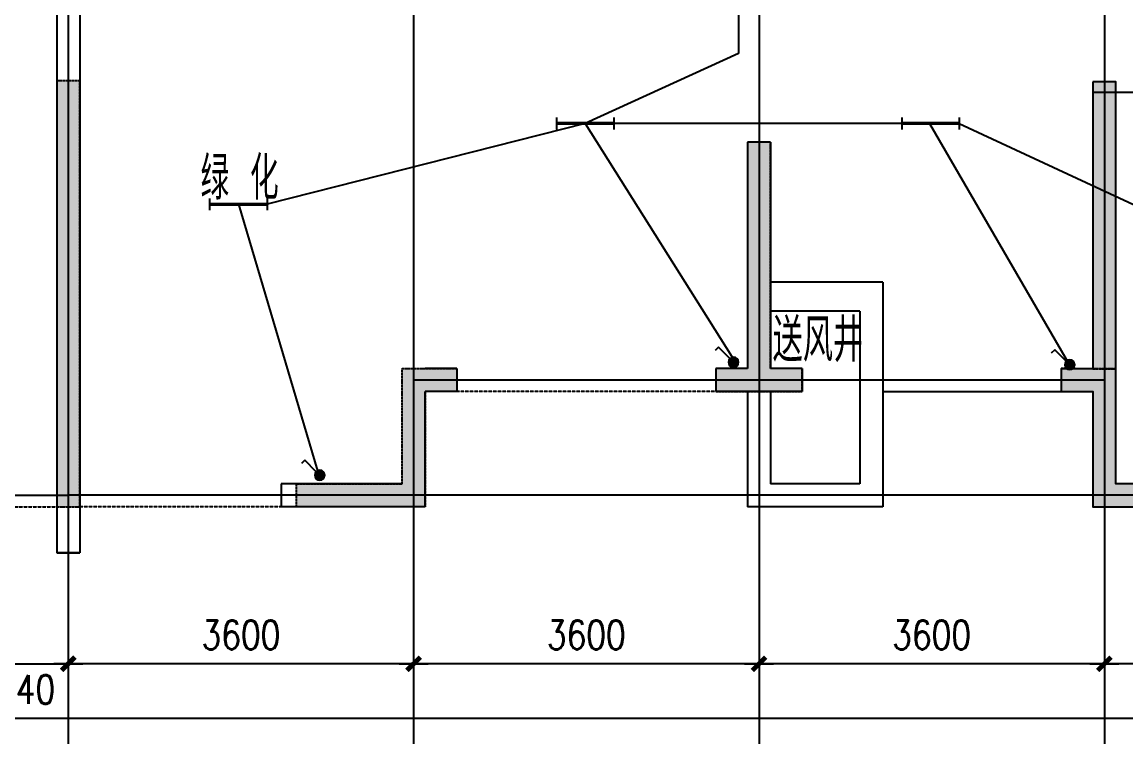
# Model space of a CAD drawing. Extents: x -170759 to 304867, y -311201 to 112352.
# Drawn here: x -65730 to -54223, y -205998 to -198544 of the extents above; entities that cross this region are included whole.
import ezdxf

# ---------------------------------------------------------------- set-up
doc = ezdxf.new("R2010")
doc.units = 0
for name, pattern in [('ACAD_ISO04W100', [30.5, 24, -3, 0.5, -3]), ('DASH', [0.35, 0.25, -0.1]), ('DOTE', [2.42, 2, -0.2, 0.02, -0.2])]:
    doc.linetypes.add(name, pattern=pattern)
doc.layers.get('0').update_dxf_attribs({"linetype": 'CONTINUOUS'})
doc.layers.get('DEFPOINTS').update_dxf_attribs({"linetype": 'CONTINUOUS'})
for name, color, linetype in [('AXIS', 3, 'CONTINUOUS'), ('DOOR', 2, 'CONTINUOUS'), ('DOTE', 251, 'CONTINUOUS'), ('EQUIP', 3, 'CONTINUOUS'), ('TEX', 7, 'CONTINUOUS'), ('TXT', 3, 'CONTINUOUS'), ('WALL', 7, 'CONTINUOUS'), ('WIRE', 1, 'CONTINUOUS'), ('ZXX', 2, 'ACAD_ISO04W100'), ('柱子', 170, 'CONTINUOUS')]:
    doc.layers.add(name, color=color, linetype=linetype)
doc.styles.add('DIM_FONT', font='SIMPLEX.shx', dxfattribs={"width": 0.8})
doc.styles.add('HZTXT', font='txt.shx', dxfattribs={"width": 0.8, "bigfont": 'hztxt.shx'})
doc.styles.add('HZXXX', font='romans', dxfattribs={"width": 0.7, "bigfont": 'hzs'})
doc.dimstyles.new('AXIS', dxfattribs={"dimtxt": 300, "dimasz": 1, "dimexe": 250, "dimexo": 300, "dimgap": 150, "dimtad": 1, "dimdec": 0, "dimdsep": 46, "dimtxsty": 'DIM_FONT', "dimblk": '_DIMX', "dimblk1": '_DIMX', "dimblk2": '_DIMX', "dimcen": 2.5, "dimse1": 1, "dimse2": 1, "dimclrd": 3, "dimclre": 3, "dimclrt": 7, "dimadec": 0, "dimazin": 0, "dimtfac": 1, "dimtdec": 0, "dimtix": 1, "dimtmove": 2, "dimatfit": 3, "dimldrblk": '_DIMX', "dimfxl": 0, "dimtolj": 1, "dimtzin": 0, "dimarcsym": 0})

# ---------------------------------------------------------------- blocks, each defined once
blk = doc.blocks.new('_DIMX')
blk.add_line((-150, 0), (150, 0))
at = {"const_width": 50}
blk.add_lwpolyline([(-70, -70), (70, 70)], dxfattribs=at)
blk = doc.blocks.new('*D629')
at = {"layer": 'AXIS', "color": 3, "lineweight": -2}
blk.add_line((-58049, -205235), (-61647, -205235), dxfattribs=at)
at = {"layer": 'DEFPOINTS', "color": 0}
for p in [(-61648, -203746), (-58048, -203746), (-61648, -205235)]:
    blk.add_point(p, dxfattribs=at)
at = {"layer": 'AXIS', "color": 3, "lineweight": -2, "rotation": 180}
blk.add_blockref('_DIMX', (-61648, -205235), dxfattribs=at)
at = {"layer": 'AXIS', "color": 3, "lineweight": -2}
blk.add_blockref('_DIMX', (-58048, -205235), dxfattribs=at)
at = {"layer": 'AXIS', "color": 7, "insert": (-59848, -204935), "char_height": 300, "attachment_point": 5, "style": 'DIM_FONT'}
blk.add_mtext('\\A1;3600', dxfattribs=at)
blk = doc.blocks.new('*D630')
at = {"layer": 'AXIS', "color": 3, "lineweight": -2}
blk.add_line((-54449, -205235), (-58047, -205235), dxfattribs=at)
at = {"layer": 'DEFPOINTS', "color": 0}
for p in [(-58048, -203746), (-54448, -203746), (-58048, -205235)]:
    blk.add_point(p, dxfattribs=at)
at = {"layer": 'AXIS', "color": 3, "lineweight": -2, "rotation": 180}
blk.add_blockref('_DIMX', (-58048, -205235), dxfattribs=at)
at = {"layer": 'AXIS', "color": 3, "lineweight": -2}
blk.add_blockref('_DIMX', (-54448, -205235), dxfattribs=at)
at = {"layer": 'AXIS', "color": 7, "insert": (-56248, -204935), "char_height": 300, "attachment_point": 5, "style": 'DIM_FONT'}
blk.add_mtext('\\A1;3600', dxfattribs=at)
blk = doc.blocks.new('*D633')
at = {"layer": 'AXIS', "color": 3, "lineweight": -2}
blk.add_line((-61649, -205235), (-65247, -205235), dxfattribs=at)
at = {"layer": 'DEFPOINTS', "color": 0}
for p in [(-65248, -203746), (-61648, -203746), (-65248, -205235)]:
    blk.add_point(p, dxfattribs=at)
at = {"layer": 'AXIS', "color": 3, "lineweight": -2, "rotation": 180}
blk.add_blockref('_DIMX', (-65248, -205235), dxfattribs=at)
at = {"layer": 'AXIS', "color": 3, "lineweight": -2}
blk.add_blockref('_DIMX', (-61648, -205235), dxfattribs=at)
at = {"layer": 'AXIS', "color": 7, "insert": (-63448, -204935), "char_height": 300, "attachment_point": 5, "style": 'DIM_FONT'}
blk.add_mtext('\\A1;3600', dxfattribs=at)
blk = doc.blocks.new('_LINKPT1')
blk.add_line((0, 0), (0, 0))
blk = doc.blocks.new('M_X2')
for p, q in [((0.147, 0.356), (0.625, 0.833)), ((0.625, 0.833), (0.766, 0.692))]:
    blk.add_line(p, q)
blk.add_circle((0, 0.208), 0.208)
for points in [[(-0.18, 0.313), (0.18, 0.313), (-0.208, 0.208), (0.208, 0.208)], [(-0.18, 0.104), (0.18, 0.104), (-0.208, 0.208), (0.208, 0.208)], [(-0.104, 0.389), (0.104, 0.389), (-0.18, 0.313), (0.18, 0.313)], [(-0.104, 0.028), (0.104, 0.028), (-0.18, 0.104), (0.18, 0.104)], [(0, 0.417), (0, 0.417), (-0.104, 0.389), (0.104, 0.389)], [(0, 0), (0, 0), (-0.104, 0.028), (0.104, 0.028)]]:
    blk.add_solid(points)
for p in [(-0.208, 0.208), (0, 0.417), (0.208, 0.208), (0, 0)]:
    blk.add_blockref('_LINKPT1', p)
at = {"width": 0.8, "flags": 9}
blk.add_attdef('A', (0, 0), '', height=0.00002, dxfattribs=at)
blk = doc.blocks.new('M_Y4YTM')
for p, q in [((-1.2, 0.25), (-1.2, -0.25)), ((-1.2, 0), (1.2, 0)), ((1.2, 0.25), (1.2, -0.25))]:
    blk.add_line(p, q)
at = {"const_width": 0.14}
blk.add_lwpolyline([(-1.2, 0), (1.2, 0)], dxfattribs=at)
at = {"xscale": 0.002, "yscale": 0.002, "zscale": 0.002}
for p in [(-1.2, 0), (0, 0), (1.2, 0)]:
    blk.add_blockref('_LINKPT1', p, dxfattribs=at)
at = {"width": 0.8, "flags": 9}
blk.add_attdef('A', (0, 0), '', height=0.00002, dxfattribs=at)
blk = doc.blocks.new('*D636')
at = {"layer": 'AXIS', "color": 3, "lineweight": -2}
blk.add_line((-50549, -205235), (-54447, -205235), dxfattribs=at)
at = {"layer": 'DEFPOINTS', "color": 0}
for p in [(-54448, -203746), (-50548, -203746), (-54448, -205235)]:
    blk.add_point(p, dxfattribs=at)
at = {"layer": 'AXIS', "color": 3, "lineweight": -2, "rotation": 180}
blk.add_blockref('_DIMX', (-54448, -205235), dxfattribs=at)
at = {"layer": 'AXIS', "color": 3, "lineweight": -2}
blk.add_blockref('_DIMX', (-50548, -205235), dxfattribs=at)
at = {"layer": 'AXIS', "color": 7, "insert": (-52498, -204935), "char_height": 300, "attachment_point": 5, "style": 'DIM_FONT'}
blk.add_mtext('\\A1;3900', dxfattribs=at)

msp = doc.modelspace()

# ---------------------------------------------------------------- hatches: boundary and pattern name
at = {"layer": 'ZXX'}
h = msp.add_hatch(color=256, dxfattribs=at)
h.paths.add_polyline_path([(-65247.73424, -199277.41643), (-65127.73424, -199277.41643), (-65127.73424, -199157.41643), (-65367.73424, -199157.41643), (-65367.73424, -199277.41643)])
h.paths.add_polyline_path([(-65367.73424, -203477.41643), (-65247.73424, -203477.41643), (-65127.73424, -203477.41643), (-65127.73424, -199277.41643), (-65247.73424, -199277.41643), (-65367.73424, -199277.41643)])
h.paths.add_polyline_path([(-65127.73424, -203597.41643), (-65127.73424, -203477.41643), (-65247.73424, -203477.41643), (-65367.73424, -203477.41643), (-65367.73424, -203597.41643)])
msp.add_hatch(color=256, dxfattribs=at).paths.add_polyline_path([(-54567.73424, -199165.59514), (-54327.73424, -199165.59514), (-54327.73424, -202158.99841), (-54567.73424, -202158.33232)])
h = msp.add_hatch(color=256, dxfattribs=at)
h.paths.add_polyline_path([(-58047.73424, -199797.41643), (-57927.73424, -199797.41643), (-57927.73424, -202157.41643), (-57597.73424, -202157.41643), (-57597.73424, -202277.41643), (-58047.73424, -202277.41643)])
h.paths.add_polyline_path([(-58167.73424, -199797.41643), (-58047.73424, -199797.41643), (-58047.73424, -202277.41643), (-58497.73424, -202277.41643), (-58497.73424, -202157.41643), (-58167.73424, -202157.41643)])
h.paths.add_polyline_path([(-58497.73424, -202277.41643), (-58047.73424, -202277.41643), (-58047.73424, -202397.41643), (-58497.73424, -202397.41643)])
h.paths.add_polyline_path([(-58047.73424, -202277.41643), (-57597.73424, -202277.41643), (-57597.73424, -202397.41643), (-58047.73424, -202397.41643)])
h = msp.add_hatch(color=256, dxfattribs=at)
h.paths.add_polyline_path([(-61647.73424, -202157.41643), (-61197.73424, -202157.41643), (-61197.73424, -202277.41643), (-61647.73424, -202277.41643)])
h.paths.add_polyline_path([(-61647.73424, -202277.41643), (-61197.73424, -202277.41643), (-61197.73424, -202397.41643), (-61527.73424, -202397.41643), (-61527.73424, -203477.41643), (-61647.73424, -203477.41643)])
h.paths.add_polyline_path([(-61767.73424, -202157.41643), (-61647.73424, -202157.41643), (-61647.73424, -203477.41643), (-62867.73424, -203477.41643), (-62867.73424, -203357.41643), (-61767.73424, -203357.41643)])
h.paths.add_polyline_path([(-62867.73424, -203477.41643), (-61647.73424, -203477.41643), (-61647.73424, -203597.41643), (-62867.73424, -203597.41643)])
h.paths.add_polyline_path([(-61647.73424, -203477.41643), (-61527.73424, -203477.41643), (-61527.73424, -203597.41643), (-61647.73424, -203597.41643)])
h = msp.add_hatch(color=256, dxfattribs=at)
h.paths.add_polyline_path([(-54897.73424, -202277.41643), (-54447.73424, -202277.41643), (-54447.73424, -203477.41643), (-54567.73424, -203477.41643), (-54567.73424, -202397.41643), (-54897.73424, -202397.41643)])
h.paths.add_polyline_path([(-54897.73424, -202157.41643), (-54447.73424, -202158.66536), (-54447.73424, -202277.41643), (-54897.73424, -202277.41643)])
h.paths.add_polyline_path([(-54447.73424, -202158.66536), (-54327.73424, -202158.99841), (-54327.73424, -203357.41643), (-53547.73424, -203357.41643), (-53547.73424, -203477.41643), (-54447.73424, -203477.41643)])
h.paths.add_polyline_path([(-54567.73424, -203477.41643), (-54547.73424, -203477.41643), (-54447.73424, -203477.41643), (-54447.73424, -203597.41643), (-54567.73424, -203597.41643)])
h.paths.add_polyline_path([(-54447.73424, -203477.41643), (-53547.73424, -203477.41643), (-53547.73424, -203597.41643), (-54447.73424, -203597.41643)])

# ---------------------------------------------------------------- linework, layer by layer
at = {"layer": 'DOOR'}
for p, q in [((-56757.73424, -201257.41643), (-57927.73424, -201257.41643)), ((-56757.73424, -201257.41643), (-56757.73424, -203597.41643)), ((-56997.73424, -201557.41643), (-57927.73424, -201557.41643)), ((-56997.73424, -201557.41643), (-56997.73424, -203357.41643)), ((-58167.73424, -202397.41643), (-58167.73424, -203597.41643)), ((-57927.73424, -202397.41643), (-57927.73424, -203357.41643)), ((-56757.73424, -202397.41643), (-54897.73424, -202397.41643)), ((-56997.73424, -203357.41643), (-57927.73424, -203357.41643)), ((-56757.73424, -203597.41643), (-58167.73424, -203597.41643))]:
    msp.add_line(p, q, dxfattribs=at)
at = {"layer": 'DOOR', "linetype": 'DASH'}
for p, q in [((-58497.73424, -202397.41643), (-61197.73424, -202397.41643)), ((-67467.73424, -203597.41643), (-65367.73424, -203597.41643)), ((-63027.73424, -203597.41643), (-65127.73424, -203597.41643))]:
    msp.add_line(p, q, dxfattribs=at)
at = {"layer": 'DOTE', "linetype": 'DOTE', "ltscale": 0.5}
for p, q in [((-65247.73424, -186636.33343), (-65247.73424, -206265.59626)), ((-65247.73424, -193157.41643), (-65247.73424, -203382.32662)), ((-58047.73424, -194957.41643), (-58047.73424, -206265.59626)), ((-61647.73424, -197357.41643), (-61647.73424, -206265.59626)), ((-54447.73424, -197477.41643), (-54447.73424, -206265.59626)), ((-45788.18925, -199277.41643), (-54567.73424, -199277.41643)), ((-54447.73424, -202277.41643), (-61647.73424, -202277.41643)), ((-84707.27924, -203477.41643), (-65247.73424, -203477.41643)), ((-45788.18925, -203477.41643), (-65247.73424, -203477.41643))]:
    msp.add_line(p, q, dxfattribs=at)
at = {"layer": 'WALL'}
for p, q in [((-65367.73424, -193957.41643), (-65367.73424, -204077.41643)), ((-65127.73424, -197597.41643), (-65127.73424, -204077.41643)), ((-57927.73424, -199797.41643), (-58167.73424, -199797.41643)), ((-58167.73424, -199797.41643), (-58167.73424, -202157.41643)), ((-57927.73424, -199797.41643), (-57927.73424, -202157.41643)), ((-61197.73424, -202157.41643), (-61527.73424, -202157.41643)), ((-61197.73424, -202157.41643), (-61197.73424, -202397.41643)), ((-58497.73424, -202157.41643), (-58497.73424, -202397.41643)), ((-58167.73424, -202157.41643), (-58497.73424, -202157.41643)), ((-57597.73424, -202157.41643), (-57927.73424, -202157.41643)), ((-57597.73424, -202157.41643), (-57597.73424, -202397.41643)), ((-61527.73424, -203597.41643), (-61527.73424, -202397.41643)), ((-61197.73424, -202397.41643), (-61527.73424, -202397.41643)), ((-57597.73424, -202397.41643), (-58497.73424, -202397.41643)), ((-61767.73424, -203357.41643), (-63027.73424, -203357.41643)), ((-63027.73424, -203357.41643), (-63027.73424, -203597.41643)), ((-63027.73424, -203377.41643), (-63027.73424, -203597.41643)), ((-61527.73424, -203597.41643), (-63027.73424, -203597.41643)), ((-65127.73424, -204077.41643), (-65367.73424, -204077.41643)), ((-65367.73424, -204077.41643), (-65127.73424, -204077.41643)), ((-65127.73424, -204077.41643), (-65367.73424, -204077.41643)), ((-65367.73424, -204077.41643), (-65127.73424, -204077.41643))]:
    msp.add_line(p, q, dxfattribs=at)
msp.add_lwpolyline([(-54567.73424, -199165.59514), (-54567.73424, -202158.33232), (-54897.73424, -202158.33232), (-54897.73424, -202397.41643), (-54567.73424, -202397.41643), (-54567.73424, -203597.41643), (-53547.73424, -203597.41643), (-53547.73424, -203357.41643), (-54327.73424, -203357.41643), (-54327.73424, -199165.59514)], close=True, dxfattribs=at)
at = {"layer": 'WIRE'}
for p, q in [((-58262.34197, -196207.46868), (-58262.34197, -198871.02022)), ((-58262.34197, -198871.02022), (-59860.07571, -199600.39886)), ((-59860.07571, -199600.39886), (-63175.20392, -200444.19599)), ((-59860.07571, -199600.39886), (-58273.18725, -202123.16202)), ((-56559.42571, -199600.39886), (-59560.07571, -199600.39886)), ((-56268.65478, -199600.39886), (-54795.90409, -202142.19768)), ((-55959.42571, -199600.39886), (-52472.33474, -201223.45161)), ((-63475.20392, -200444.19599), (-62650.57989, -203222.43369))]:
    msp.add_line(p, q, dxfattribs=at)
at = {"layer": 'ZXX'}
for points in [[(-65367.73424, -203597.41643), (-65127.73424, -203597.41643), (-65127.73424, -199157.41643), (-65367.73424, -199157.41643), (-65367.73424, -203597.41643)], [(-54327.73424, -202158.99841), (-54327.73424, -199165.59514), (-54567.73424, -199165.59514), (-54567.73424, -202158.99841), (-54327.73424, -202158.99841)], [(-57597.73424, -202397.41643), (-57597.73424, -202157.41643), (-57927.73424, -202157.41643), (-57927.73424, -199797.41643), (-58167.73424, -199797.41643), (-58167.73424, -202157.41643), (-58497.73424, -202157.41643), (-58497.73424, -202397.41643), (-57597.73424, -202397.41643)], [(-62867.73424, -203597.41643), (-62867.73424, -203357.41643), (-61767.73424, -203357.41643), (-61767.73424, -202157.41643), (-61197.73424, -202157.41643), (-61197.73424, -202397.41643), (-61527.73424, -202397.41643), (-61527.73424, -203597.41643), (-62867.73424, -203597.41643)], [(-53547.73424, -203597.41643), (-53547.73424, -203357.41643), (-54327.73424, -203357.41643), (-54327.73424, -202158.99841), (-54897.73424, -202157.41643), (-54897.73424, -202397.41643), (-54567.73424, -202397.41643), (-54567.73424, -203597.41643), (-53547.73424, -203597.41643)]]:
    msp.add_lwpolyline(points, dxfattribs=at)
at = {"layer": '柱子', "color": 1}
msp.add_line((-65247.73424, -203336.39605), (-65247.73424, -205943.86891), dxfattribs=at)

# ---------------------------------------------------------------- block references
at = {"layer": 'EQUIP', "xscale": -250, "yscale": 250, "zscale": 250}
for name, p in [('M_Y4YTM', (-59860.07571, -199600.39886)), ('M_Y4YTM', (-56259.42571, -199600.39886)), ('M_Y4YTM', (-63475.20392, -200444.19599)), ('M_X2', (-58313.56873, -202142.35144)), ('M_X2', (-54808.92492, -202168.23935)), ('M_X2', (-62626.94373, -203320.92828))]:
    msp.add_blockref(name, p, dxfattribs=at)

# ---------------------------------------------------------------- texts
at = {"layer": 'TEX', "color": 3, "style": 'HZXXX', "text_generation_flag": 6, "width": 0.7}
msp.add_text('绿 化', height=450, rotation=180, dxfattribs=at).set_placement((-63869.54778, -200395.53149))
at = {"layer": 'TXT', "color": 3, "linetype": 'Continuous', "style": 'HZTXT', "width": 0.7}
msp.add_text('送风井', height=450, dxfattribs=at).set_placement((-57906.15084, -202084.72118, 0))

# ---------------------------------------------------------------- dimensions: what is measured, and where the dimension line sits
at = {"layer": 'AXIS'}
msp.add_linear_dim(base=(-49227.73424, -205802.27335), p1=(-81267.73424, -203489.553), p2=(-49227.73424, -203489.553), location=(-65898.22187, -205502.27335), dimstyle='AXIS', dxfattribs=at).render()
msp.add_linear_dim(base=(-65247.73424, -205235.40763), p1=(-68847.73424, -203746.34786), p2=(-65247.73424, -203746.34786), dimstyle='AXIS', override={"dimse1": 1}, dxfattribs=at).render()
for base, p1, p2, picture, middle in [((-65247.73424, -205235.40763), (-61647.73424, -203746.34786), (-65247.73424, -203746.34786), '*D633', (-63447.73424, -204935.40763)), ((-61647.73424, -205235.40763), (-58047.73424, -203746.34786), (-61647.73424, -203746.34786), '*D629', (-59847.73424, -204935.40763)), ((-58047.73424, -205235.40763), (-54447.73424, -203746.34786), (-58047.73424, -203746.34786), '*D630', (-56247.73424, -204935.40763)), ((-54447.73424, -205235.40763), (-50547.73424, -203746.34786), (-54447.73424, -203746.34786), '*D636', (-52497.73424, -204935.40763))]:
    dim = msp.add_linear_dim(base=base, p1=p1, p2=p2, dimstyle='AXIS', override={"dimse1": 1}, dxfattribs=at)
    dim.commit()
    dim.dimension.update_dxf_attribs({"geometry": picture, "text_midpoint": middle})

doc.saveas('drawing.dxf')
